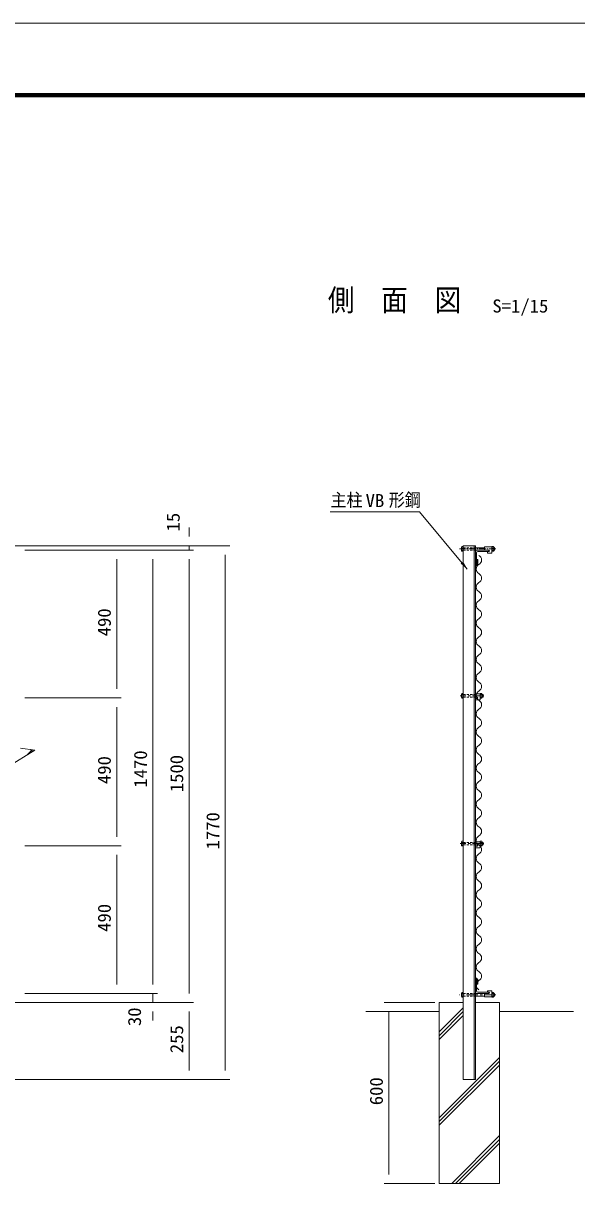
# Model space of a CAD drawing. Units: millimetres, scale not verified. Extents: x -4455 to 4455, y -3150 to 3150.
# Drawn here: x -1088 to 747, y -705 to 3150 of the extents above; entities that cross this region are included whole.
import ezdxf
from ezdxf.enums import TextEntityAlignment as Align

# ---------------------------------------------------------------- set-up
doc = ezdxf.new("R2010")
doc.units = ezdxf.units.MM
doc.header["$LTSCALE"] = 30
for name, pattern in [('USER1', [2, 1.25, -0.25, 0.25, -0.25]), ('USER2', [1.125, 0.75, -0.125, 0.125, -0.125]), ('USER3', [0.375, 0.25, -0.125])]:
    doc.linetypes.add(name, pattern=pattern)
for name, color, linetype, lineweight in [('0-0_6文字', 3, 'Continuous', 9), ('0-1_4基礎', 4, 'Continuous', 18), ('0-2_5寸法', 1, 'Continuous', 18), ('0-4_1部材', 3, 'Continuous', 18), ('0-8_8部品', 3, 'Continuous', 18), ('0-A_2網', 4, 'Continuous', 18), ('0-C_GL', 7, 'Continuous', 9), ('0-E_D-TTL', 7, 'Continuous', 9)]:
    doc.layers.add(name, color=color, linetype=linetype, lineweight=lineweight)
doc.styles.add('ＭＳ ゴシック', font='')
doc.styles.get('ＭＳ ゴシック').set_extended_font_data('MS Gothic')

msp = doc.modelspace()

# ---------------------------------------------------------------- linework, layer by layer
at = {"layer": '0-0_6文字', "color": 7}
msp.add_lwpolyline([(-70.74, 1530.67), (225.83, 1530.67), (384.03, 1340.64)], dxfattribs=at)
msp.add_solid([(385.31, 1339.1), (362.11, 1358.82), (370.12, 1365.49)], dxfattribs=at)
at = {"layer": '0-1_4基礎', "color": 7, "lineweight": 9}
for p, q in [((291, -97.08), (371, -97.08)), ((291, -97.08), (291, -697.08)), ((411, -97.08), (491, -97.08)), ((491, -97.08), (491, -697.08)), ((291, -697.08), (491, -697.08))]:
    msp.add_line(p, q, dxfattribs=at)
at = {"layer": '0-1_4基礎'}
for p, q in [((291, -194.57), (371, -114.57)), ((291, -207.07), (371, -127.07)), ((291, -219.57), (371, -139.57)), ((291, -479.16), (491, -279.16)), ((291, -491.66), (491, -291.66)), ((291, -504.16), (491, -304.16)), ((332.39, -697.08), (491, -538.47)), ((344.89, -697.08), (491, -550.97)), ((357.39, -697.08), (491, -563.47))]:
    msp.add_line(p, q, dxfattribs=at)
at = {"layer": '0-2_5寸法'}
for p, q in [((-538.2, 1447.92), (-538.2, 1477.92)), ((-1461.15, 1417.92), (-523.2, 1417.92)), ((-1082.83, 1417.92), (-403.2, 1417.92)), ((-1082.83, 1402.92), (-523.2, 1402.92)), ((-1082.83, 1402.92), (-643.2, 1402.92)), ((-1082.83, 1402.92), (-523.2, 1402.92)), ((-1082.83, 1402.92), (-763.2, 1402.92)), ((-538.2, 1402.92), (-538.2, 1417.92)), ((-418.2, -322.08), (-418.2, 1387.92)), ((-778.2, 942.92), (-778.2, 1372.92)), ((-658.2, 1372.92), (-658.2, -37.08)), ((-538.2, 1372.92), (-538.2, 1342.92)), ((-538.2, 1372.92), (-538.2, -67.08)), ((-1082.83, 912.92), (-763.2, 912.92)), ((-1082.83, 912.92), (-763.2, 912.92)), ((-778.2, 452.92), (-778.2, 882.92)), ((-1082.83, 422.92), (-763.2, 422.92)), ((-1082.83, 422.92), (-763.2, 422.92)), ((-778.2, 392.92), (-778.2, -37.08)), ((-658.2, -37.08), (-658.2, -7.08)), ((-1082.83, -67.08), (-643.2, -67.08)), ((-1082.83, -67.08), (-763.2, -67.08)), ((-1082.83, -67.08), (-643.2, -67.08)), ((-658.2, -97.08), (-658.2, -67.08)), ((-1409.87, -97.08), (-523.2, -97.08)), ((-1082.83, -97.08), (-643.2, -97.08)), ((-1082.83, -97.08), (-523.2, -97.08)), ((276, -97.08), (108.84, -97.08)), ((-658.2, -127.08), (-658.2, -157.08)), ((-538.2, -127.08), (-538.2, -322.08)), ((123.84, -127.08), (123.84, -667.08)), ((-1461.15, -352.08), (-523.2, -352.08)), ((-1461.15, -352.08), (-403.2, -352.08)), ((276, -697.08), (108.84, -697.08))]:
    msp.add_line(p, q, dxfattribs=at)
at = {"layer": '0-4_1部材', "color": 7, "lineweight": 9}
for p, q in [((371, 1417.92), (371, -352.08)), ((407.5, 1417.92), (407.5, -352.08)), ((411, 1417.92), (411, -352.08)), ((411, 1357.92), (411, 1397.92)), ((415, 1360.92), (415, 1394.42)), ((419.5, 1398.92), (453, 1398.92)), ((411, 1354.33), (415.88, 1358.1)), ((411, 1357.92), (412, 1357.92)), ((411, 1349.9), (419.38, 1356.38)), ((415.88, 1371.77), (415.88, 1358.1)), ((419.38, 1371.77), (415.88, 1371.77)), ((419.38, 1371.77), (419.38, 1356.38)), ((411, -14.06), (419.38, -20.54)), ((411, -18.48), (415.88, -22.25)), ((411, -22.08), (411, -62.08)), ((411, -22.08), (412, -22.08)), ((415, -25.08), (415, -58.58)), ((415.88, -35.92), (415.88, -22.25)), ((419.38, -35.92), (415.88, -35.92)), ((419.38, -35.92), (419.38, -20.54)), ((419.5, -63.08), (453, -63.08))]:
    msp.add_line(p, q, dxfattribs=at)
at = {"layer": '0-4_1部材', "color": 4}
for p in [(-1139.92, 684.56), (-1097.83, 746.9)]:
    msp.add_line(p, (-1050.14, 740.27), dxfattribs=at)
at = {"layer": '0-4_1部材', "color": 7, "lineweight": 9}
for points in [[(416, 1402.92), (456, 1402.92), (456, 1401.92)], [(416, -67.08), (456, -67.08), (456, -66.08)]]:
    msp.add_lwpolyline(points, dxfattribs=at)
for centre, radius, start, end in [((416, 1397.92), 5, 90, 180), ((419.5, 1394.42), 4.5, 90, 180), ((453, 1401.92), 3, 270, 0), ((412, 1360.92), 3, 270, 0), ((412, -25.08), 3, 0, 90), ((416, -62.08), 5, 180, 270), ((419.5, -58.58), 4.5, 180, 270), ((453, -66.08), 3, 0, 90)]:
    msp.add_arc(centre, radius, start, end, dxfattribs=at)
at = {"layer": '0-8_8部品', "color": 1, "linetype": 'USER2'}
msp.add_line((479.23, 1407.37), (358.63, 1407.37), dxfattribs=at)
at = {"layer": '0-8_8部品'}
for p, q in [((364.6, 1401.45), (365.71, 1399.53)), ((365.29, 1411.37), (371, 1411.37)), ((365.29, 1403.37), (371, 1403.37)), ((365.71, 1415.21), (371, 1415.21)), ((411, 1411.37), (440.81, 1411.37)), ((411, 1403.37), (440.81, 1403.37)), ((440.81, 1413.69), (465.81, 1413.69)), ((440.81, 1413.69), (440.81, 1403.19)), ((440.81, 1403.19), (455.56, 1403.19)), ((450.81, 1398.69), (455.56, 1398.69)), ((450.81, 1398.69), (450.81, 1393.69)), ((450.81, 1393.69), (465.81, 1393.69)), ((465.81, 1399.53), (465.81, 1415.21)), ((465.81, 1413.69), (465.81, 1393.69)), ((471.52, 1411.37), (465.81, 1411.37)), ((471.52, 1403.37), (465.81, 1403.37)), ((471.1, 1399.53), (465.81, 1399.53)), ((472.21, 1401.45), (471.1, 1399.53)), ((472.21, 1401.45), (472.21, 1413.29)), ((364.6, 914.14), (364.6, 925.98)), ((371, 912.22), (371, 927.9)), ((411, 926.38), (426.75, 926.38)), ((426.75, 912.22), (426.75, 927.9)), ((432.04, 927.9), (426.75, 927.9)), ((426.75, 926.38), (426.75, 906.38)), ((433.15, 925.98), (432.04, 927.9)), ((433.15, 914.14), (433.15, 925.98)), ((364.6, 914.14), (365.71, 912.22)), ((365.29, 924.06), (371, 924.06)), ((365.29, 916.06), (371, 916.06)), ((365.71, 912.22), (371, 912.22)), ((411, 915.88), (416.5, 915.88)), ((411.75, 911.38), (416.5, 911.38)), ((432.46, 924.06), (426.75, 924.06)), ((432.46, 916.06), (426.75, 916.06)), ((433.15, 924.06), (436.7, 924.06)), ((433.15, 916.06), (436.7, 916.06)), ((436.7, 916.06), (436.7, 924.06)), ((364.6, 424.14), (364.6, 435.98)), ((364.6, 424.14), (365.71, 422.22)), ((365.29, 434.06), (371, 434.06)), ((365.29, 426.06), (371, 426.06)), ((371, 422.22), (371, 437.9)), ((411, 436.38), (426.75, 436.38)), ((411, 425.88), (416.5, 425.88)), ((426.75, 422.22), (426.75, 437.9)), ((432.04, 437.9), (426.75, 437.9)), ((426.75, 436.38), (426.75, 416.38)), ((432.46, 434.06), (426.75, 434.06)), ((432.46, 426.06), (426.75, 426.06)), ((433.15, 435.98), (432.04, 437.9)), ((433.15, 424.14), (433.15, 435.98)), ((433.15, 434.06), (436.7, 434.06)), ((433.15, 426.06), (436.7, 426.06)), ((436.7, 426.06), (436.7, 434.06)), ((365.71, 422.22), (371, 422.22)), ((411.75, 421.38), (416.5, 421.38)), ((364.6, -65.61), (365.71, -63.69)), ((365.29, -67.53), (371, -67.53)), ((365.29, -75.53), (371, -75.53)), ((411, -67.53), (440.81, -67.53)), ((411, -75.53), (440.81, -75.53)), ((440.81, -67.35), (455.56, -67.35)), ((440.81, -77.85), (440.81, -67.35)), ((450.81, -57.85), (465.81, -57.85)), ((450.81, -62.85), (450.81, -57.85)), ((450.81, -62.85), (455.56, -62.85)), ((465.81, -77.85), (465.81, -57.85)), ((465.81, -63.69), (465.81, -79.37)), ((471.1, -63.69), (465.81, -63.69)), ((471.52, -67.53), (465.81, -67.53)), ((471.52, -75.53), (465.81, -75.53)), ((472.21, -65.61), (471.1, -63.69)), ((472.21, -65.61), (472.21, -77.45)), ((365.71, -79.37), (371, -79.37)), ((440.81, -77.85), (465.81, -77.85))]:
    msp.add_line(p, q, dxfattribs=at)
at = {"layer": '0-8_8部品', "color": 7, "lineweight": 9}
msp.add_line((411, 1417.92), (371, 1417.92), dxfattribs=at)
at = {"layer": '0-8_8部品', "linetype": 'USER3'}
for p, q in [((371, 1411.37), (411, 1411.37)), ((371, 1403.37), (411, 1403.37)), ((371, 924.06), (411, 924.06)), ((371, 916.06), (411, 916.06)), ((371, 434.06), (411, 434.06)), ((371, 426.06), (411, 426.06)), ((371, -67.53), (411, -67.53)), ((371, -75.53), (411, -75.53))]:
    msp.add_line(p, q, dxfattribs=at)
at = {"layer": '0-8_8部品', "color": 1, "linetype": 'USER1'}
for p, q in [((439.33, 920.06), (360.29, 920.06)), ((439.33, 430.06), (360.29, 430.06)), ((479.23, -71.53), (358.63, -71.53))]:
    msp.add_line(p, q, dxfattribs=at)
at = {"layer": '0-8_8部品', "color": 1}
for p, q in [((433.15, 923.26), (437.11, 923.26)), ((433.15, 916.86), (437.11, 916.86)), ((433.15, 433.26), (437.11, 433.26)), ((433.15, 426.86), (437.11, 426.86))]:
    msp.add_line(p, q, dxfattribs=at)
at = {"layer": '0-8_8部品'}
for points in [[(364.6, 1401.45), (364.6, 1413.29), (365.71, 1415.21)], [(365.71, 1399.53), (371, 1399.53), (371, 1415.21)], [(472.21, 1413.29), (471.1, 1415.21), (465.81, 1415.21)], [(364.6, 925.98), (365.71, 927.9), (371, 927.9)], [(411.75, 911.38), (411.75, 906.38), (426.75, 906.38)], [(433.15, 914.14), (432.04, 912.22), (426.75, 912.22)], [(364.6, 435.98), (365.71, 437.9), (371, 437.9)], [(433.15, 424.14), (432.04, 422.22), (426.75, 422.22)], [(411.75, 421.38), (411.75, 416.38), (426.75, 416.38)], [(364.6, -65.61), (364.6, -77.45), (365.71, -79.37)], [(365.71, -63.69), (371, -63.69), (371, -79.37)], [(472.21, -77.45), (471.1, -79.37), (465.81, -79.37)]]:
    msp.add_lwpolyline(points, dxfattribs=at)
for centre, radius, start, end in [((367.63, 1413.29), 3.03, 180, 219.3382), ((376.6, 1407.37), 12, 160.52878, 199.47122), ((367.63, 1401.45), 3.03, 140.6618, 180), ((455.56, 1400.94), 2.25, 270, 90), ((469.18, 1413.29), 3.03, 320.6618, 0), ((460.21, 1407.37), 12, 340.52878, 19.47122), ((469.18, 1401.45), 3.03, 0, 39.3382), ((469.06, 1407.37), 6.71, 298.05542, 61.94458), ((367.63, 925.98), 3.03, 180, 219.3382), ((430.12, 925.98), 3.03, 320.6618, 0), ((376.6, 920.06), 12, 160.52878, 199.47122), ((367.63, 914.14), 3.03, 140.6618, 180), ((416.5, 913.63), 2.25, 270, 90), ((421.15, 920.06), 12, 340.52878, 19.47122), ((430.12, 914.14), 3.03, 0, 39.3382), ((429.78, 920.06), 8, 330, 30), ((367.63, 435.98), 3.03, 180, 219.3382), ((376.6, 430.06), 12, 160.52878, 199.47122), ((367.63, 424.14), 3.03, 140.6618, 180), ((416.5, 423.63), 2.25, 270, 90), ((430.12, 435.98), 3.03, 320.6618, 0), ((421.15, 430.06), 12, 340.52878, 19.47122), ((430.12, 424.14), 3.03, 0, 39.3382), ((429.78, 430.06), 8, 330, 30), ((367.63, -65.61), 3.03, 180, 219.3382), ((376.6, -71.53), 12, 160.52878, 199.47122), ((367.63, -77.45), 3.03, 140.6618, 180), ((455.56, -65.1), 2.25, 270, 90), ((469.18, -65.61), 3.03, 320.6618, 0), ((460.21, -71.53), 12, 340.52878, 19.47122), ((469.18, -77.45), 3.03, 0, 39.3382), ((469.06, -71.53), 6.71, 298.05542, 61.94458)]:
    msp.add_arc(centre, radius, start, end, dxfattribs=at)
at = {"layer": '0-A_2網'}
for p, q in [((-1075.06, 724.81), (-1058.44, 741.42)), ((-1057.4, 735.76), (-1063.81, 742.17))]:
    msp.add_line(p, q, dxfattribs=at)
at = {"layer": '0-A_2網', "color": 2}
for centre, start, end in [((430.57, 1340.63), 118.07249, 241.92751), ((414.57, 1370.63), 298.07249, 61.92751), ((414.57, 1310.63), 298.07249, 61.92751), ((430.57, 1280.63), 118.07249, 241.92751), ((430.57, 1220.63), 118.07249, 241.92751), ((414.57, 1250.63), 298.07249, 61.92751), ((414.57, 1190.63), 298.07249, 61.92751), ((430.57, 1160.63), 118.07249, 241.92751), ((414.57, 1130.63), 298.07249, 61.92751), ((430.57, 1100.63), 118.07249, 241.92751), ((414.57, 1070.63), 298.07249, 61.92751), ((430.57, 1040.63), 118.07249, 241.92751), ((414.57, 1010.63), 298.07249, 61.92751), ((430.57, 980.63), 118.07249, 241.92751), ((414.57, 950.63), 298.07249, 61.92751), ((430.57, 920.63), 118.07249, 241.92751), ((414.57, 890.63), 298.07249, 61.92751), ((430.57, 860.63), 118.07249, 241.92751), ((430.57, 800.63), 118.07249, 241.92751), ((414.57, 830.63), 298.07249, 61.92751), ((414.57, 770.63), 298.07249, 61.92751), ((430.57, 740.63), 118.07249, 241.92751), ((430.57, 680.63), 118.07249, 241.92751), ((414.57, 710.63), 298.07249, 61.92751), ((414.57, 650.63), 298.07249, 61.92751), ((430.57, 620.63), 118.07249, 241.92751), ((414.57, 590.63), 298.07249, 61.92751), ((430.57, 560.63), 118.07249, 241.92751), ((414.57, 530.63), 298.07249, 61.92751), ((430.57, 500.63), 118.07249, 241.92751), ((414.57, 470.63), 298.07249, 61.92751), ((430.57, 440.63), 118.07249, 241.92751), ((414.57, 410.63), 298.07249, 61.92751), ((430.57, 380.63), 118.07249, 241.92751), ((414.57, 350.63), 298.07249, 61.92751), ((430.57, 320.63), 118.07249, 241.92751), ((430.57, 260.63), 118.07249, 241.92751), ((414.57, 290.63), 298.07249, 61.92751), ((414.57, 230.63), 298.07249, 61.92751), ((430.57, 200.63), 118.07249, 241.92751), ((430.57, 140.63), 118.07249, 241.92751), ((414.57, 170.63), 298.07249, 61.92751), ((414.57, 110.63), 298.07249, 61.92751), ((430.57, 80.63), 118.07249, 241.92751), ((414.57, 50.63), 298.07249, 61.92751), ((430.57, 20.63), 118.07249, 241.92751), ((414.57, -9.37), 298.07249, 61.92751), ((430.57, -39.37), 118.07249, 241.92751)]:
    msp.add_arc(centre, 17, start, end, dxfattribs=at)
at = {"layer": '0-C_GL'}
for p, q in [((291, -127.08), (48.27, -127.08)), ((736.28, -127.08), (491, -127.08)), ((371, -352.08), (411, -352.08))]:
    msp.add_line(p, q, dxfattribs=at)
at = {"layer": '0-E_D-TTL', "color": 2, "lineweight": 18}
msp.add_lwpolyline([(-4454.56, 3150.45), (4455.14, 3150.45), (4455.14, -3149.97), (-4454.56, -3149.97)], close=True, dxfattribs=at)
at = {"layer": '0-E_D-TTL'}
for points in [[(-4168.18, 2917.11), (4168.75, 2917.11), (4168.75, -2916.62), (-4168.18, -2916.62)], [(-4165.53, 2914.45), (4166.1, 2914.45), (4166.1, -2913.97), (-4165.53, -2913.97)], [(-4162.87, 2911.8), (4163.45, 2911.8), (4163.45, -2911.32), (-4162.87, -2911.32)], [(-4160.22, 2909.15), (4160.8, 2909.15), (4160.8, -2908.67), (-4160.22, -2908.67)], [(-4157.57, 2906.5), (4158.15, 2906.5), (4158.15, -2906.02), (-4157.57, -2906.02)]]:
    msp.add_lwpolyline(points, close=True, dxfattribs=at)

# ---------------------------------------------------------------- texts
at = {"layer": '0-0_6文字', "color": 7, "style": 'ＭＳ ゴシック', "width": 0.9}
msp.add_text('側\u3000面\u3000図', height=72.14, dxfattribs=at).set_placement((-78.34, 2174.71), align=Align.BOTTOM_LEFT)
at = {"layer": '0-0_6文字', "style": 'ＭＳ ゴシック'}
for s, width, p in [('S=1/15', 1.05, (467.25, 2178.16)), ('主柱', 0.9, (-69.27, 1534.61)), ('VB', 1.05, (47.12, 1532.8)), ('形鋼', 0.9, (123.8, 1535.04))]:
    msp.add_text(s, height=43.33, dxfattribs=dict(at, width=width)).set_placement(p, align=Align.BOTTOM_LEFT)
at = {"layer": '0-2_5寸法', "color": 3, "style": 'ＭＳ ゴシック', "width": 1.05}
for s, p in [('15', (-556.5, 1465.21)), ('490', (-784.88, 1117.42)), ('1470', (-664.88, 615.42)), ('490', (-784.88, 627.42)), ('1500', (-544.88, 600.42)), ('1770', (-424.88, 410.42)), ('490', (-784.88, 137.42)), ('30', (-684.81, -175.24)), ('255', (-544.88, -265.08)), ('600', (117.16, -437.58))]:
    msp.add_text(s, height=43.33, rotation=90, dxfattribs=at).set_placement(p, align=Align.BOTTOM_LEFT)

doc.saveas('drawing.dxf')
